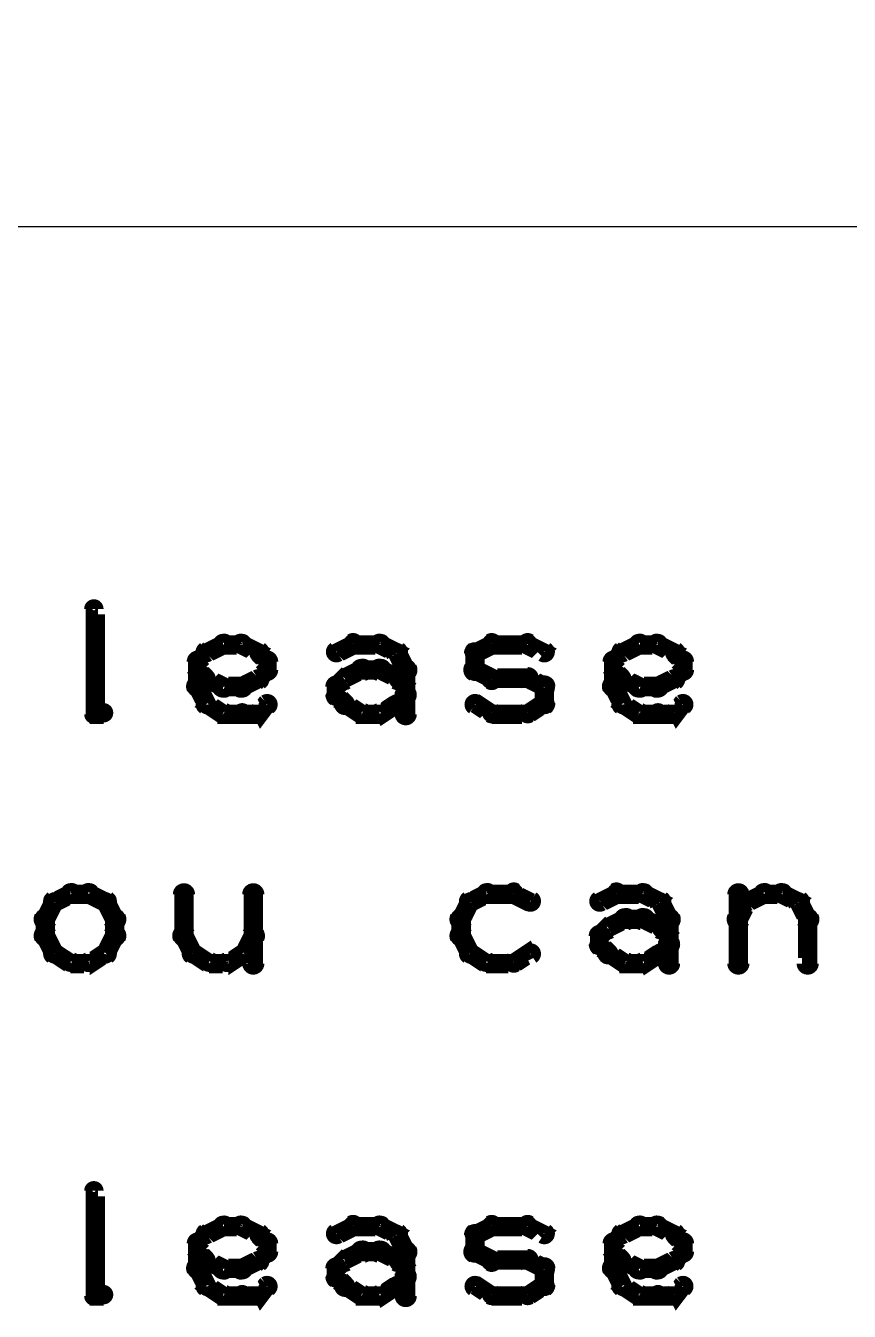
# Model space of a CAD drawing. Extents: x 7835 to 14160, y 8914 to 11568.
# Drawn here: x 10767.9 to 11065, y 8923.5 to 9387.5 of the extents above; entities that cross this region are included whole.
import ezdxf

# ---------------------------------------------------------------- set-up
doc = ezdxf.new("R2010")
doc.units = 0
doc.layers.add('_BOARD', color=254, linetype='CONTINUOUS')
doc.layers.add('DOCUMENTATION1', color=3, linetype='CONTINUOUS')

msp = doc.modelspace()

# ---------------------------------------------------------------- linework, layer by layer
at = {"layer": '_BOARD', "color": 3}
msp.add_lwpolyline([(7835, 9315), (11640, 9315), (11640, 9315), (11640, 11565), (11640, 11565), (7835, 11565), (7835, 11565), (7835, 9315), (7835, 9315)], close=True, dxfattribs=at)
at = {"layer": 'DOCUMENTATION1', "color": 94}
for points in [[(10791, 9139, 4, 4, 1), (10794, 9139, 0, 0, 0), (10793, 9139, 0, 0, 0), (10793, 9139, 7, 7, 0), (10793, 9177, 7, 7, 0), (10793, 9177, 0, 0, 0), (10793, 9177, 4, 4, 0), (10794, 9177, 4, 4, 1), (10791, 9177, 0, 0, 0)], [(10832, 9163, 4, 4, 1), (10834, 9160, 0, 0, 0), (10833, 9161, 0, 0, 0), (10833, 9161, 7, 7, 0), (10839, 9164, 7, 7, 0), (10839, 9164, 0, 0, 0), (10839, 9164, 4, 4, 0), (10840, 9163, 4, 4, 1), (10839, 9166, 0, 0, 0)], [(10839, 9166, 4, 4, 1), (10839, 9163, 0, 0, 0), (10839, 9164, 0, 0, 0), (10839, 9164, 7, 7, 0), (10846, 9164, 7, 7, 0), (10846, 9164, 0, 0, 0), (10846, 9164, 4, 4, 0), (10846, 9163, 4, 4, 1), (10846, 9166, 0, 0, 0)], [(10846, 9166, 4, 4, 1), (10845, 9163, 0, 0, 0), (10846, 9164, 0, 0, 0), (10846, 9164, 7, 7, 0), (10852, 9161, 7, 7, 0), (10852, 9161, 0, 0, 0), (10852, 9161, 4, 4, 0), (10851, 9160, 4, 4, 1), (10853, 9163, 0, 0, 0)], [(10879, 9163, 4, 4, 1), (10881, 9160, 0, 0, 0), (10880, 9161, 0, 0, 0), (10880, 9161, 7, 7, 0), (10886, 9164, 7, 7, 0), (10886, 9164, 0, 0, 0), (10886, 9164, 4, 4, 0), (10887, 9163, 4, 4, 1), (10885, 9166, 0, 0, 0)], [(10886, 9166, 4, 4, 1), (10886, 9163, 0, 0, 0), (10886, 9164, 0, 0, 0), (10886, 9164, 7, 7, 0), (10896, 9164, 7, 7, 0), (10896, 9164, 0, 0, 0), (10896, 9164, 4, 4, 0), (10896, 9163, 4, 4, 1), (10896, 9166, 0, 0, 0)], [(10896, 9166, 4, 4, 1), (10895, 9163, 0, 0, 0), (10896, 9164, 0, 0, 0), (10896, 9164, 7, 7, 0), (10902, 9161, 7, 7, 0), (10902, 9161, 0, 0, 0), (10902, 9161, 4, 4, 0), (10901, 9160, 4, 4, 1), (10903, 9163, 0, 0, 0)], [(10929, 9163, 4, 4, 1), (10931, 9160, 0, 0, 0), (10930, 9161, 0, 0, 0), (10930, 9161, 7, 7, 0), (10936, 9164, 7, 7, 0), (10936, 9164, 0, 0, 0), (10936, 9164, 4, 4, 0), (10937, 9163, 4, 4, 1), (10935, 9166, 0, 0, 0)], [(10936, 9166, 4, 4, 1), (10936, 9163, 0, 0, 0), (10936, 9164, 0, 0, 0), (10936, 9164, 7, 7, 0), (10949, 9164, 7, 7, 0), (10949, 9164, 0, 0, 0), (10949, 9164, 4, 4, 0), (10949, 9163, 4, 4, 1), (10949, 9166, 0, 0, 0)], [(10950, 9166, 4, 4, 1), (10948, 9163, 0, 0, 0), (10949, 9164, 0, 0, 0), (10949, 9164, 7, 7, 0), (10955, 9161, 7, 7, 0), (10955, 9161, 0, 0, 0), (10955, 9161, 4, 4, 0), (10954, 9160, 4, 4, 1), (10956, 9163, 0, 0, 0)], [(10982, 9163, 4, 4, 1), (10984, 9160, 0, 0, 0), (10983, 9161, 0, 0, 0), (10983, 9161, 7, 7, 0), (10989, 9164, 7, 7, 0), (10989, 9164, 0, 0, 0), (10989, 9164, 4, 4, 0), (10990, 9163, 4, 4, 1), (10989, 9166, 0, 0, 0)], [(10989, 9166, 4, 4, 1), (10989, 9163, 0, 0, 0), (10989, 9164, 0, 0, 0), (10989, 9164, 7, 7, 0), (10996, 9164, 7, 7, 0), (10996, 9164, 0, 0, 0), (10996, 9164, 4, 4, 0), (10996, 9163, 4, 4, 1), (10996, 9166, 0, 0, 0)], [(10996, 9166, 4, 4, 1), (10995, 9163, 0, 0, 0), (10996, 9164, 0, 0, 0), (10996, 9164, 7, 7, 0), (11002, 9161, 7, 7, 0), (11002, 9161, 0, 0, 0), (11002, 9161, 4, 4, 0), (11001, 9160, 4, 4, 1), (11003, 9163, 0, 0, 0)], [(10829, 9159, 4, 4, 1), (10831, 9157, 0, 0, 0), (10830, 9158, 0, 0, 0), (10830, 9158, 7, 7, 0), (10833, 9161, 7, 7, 0), (10833, 9161, 0, 0, 0), (10833, 9161, 4, 4, 0), (10834, 9160, 4, 4, 1), (10832, 9162, 0, 0, 0)], [(10853, 9162, 4, 4, 1), (10851, 9160, 0, 0, 0), (10852, 9161, 0, 0, 0), (10852, 9161, 7, 7, 0), (10855, 9158, 7, 7, 0), (10855, 9158, 0, 0, 0), (10855, 9158, 4, 4, 0), (10854, 9157, 4, 4, 1), (10856, 9159, 0, 0, 0)], [(10903, 9162, 4, 4, 1), (10900, 9160, 0, 0, 0), (10902, 9161, 0, 0, 0), (10902, 9161, 7, 7, 0), (10905, 9155, 7, 7, 0), (10905, 9155, 0, 0, 0), (10905, 9155, 4, 4, 0), (10903, 9154, 4, 4, 1), (10907, 9156, 0, 0, 0)], [(10928, 9155, 4, 4, 1), (10932, 9155, 0, 0, 0), (10930, 9155, 0, 0, 0), (10930, 9155, 7, 7, 0), (10930, 9161, 7, 7, 0), (10930, 9161, 0, 0, 0), (10930, 9161, 4, 4, 0), (10932, 9161, 4, 4, 1), (10928, 9161, 0, 0, 0)], [(10979, 9159, 4, 4, 1), (10981, 9157, 0, 0, 0), (10980, 9158, 0, 0, 0), (10980, 9158, 7, 7, 0), (10983, 9161, 7, 7, 0), (10983, 9161, 0, 0, 0), (10983, 9161, 4, 4, 0), (10984, 9160, 4, 4, 1), (10982, 9162, 0, 0, 0)], [(11003, 9162, 4, 4, 1), (11001, 9160, 0, 0, 0), (11002, 9161, 0, 0, 0), (11002, 9161, 7, 7, 0), (11005, 9158, 7, 7, 0), (11005, 9158, 0, 0, 0), (11005, 9158, 4, 4, 0), (11004, 9157, 4, 4, 1), (11006, 9159, 0, 0, 0)], [(10828, 9149, 4, 4, 1), (10832, 9149, 0, 0, 0), (10830, 9149, 0, 0, 0), (10830, 9149, 7, 7, 0), (10830, 9158, 7, 7, 0), (10830, 9158, 0, 0, 0), (10830, 9158, 4, 4, 0), (10832, 9158, 4, 4, 1), (10828, 9158, 0, 0, 0)], [(10832, 9151, 4, 4, 1), (10834, 9153, 0, 0, 0), (10833, 9152, 0, 0, 0), (10833, 9152, 7, 7, 0), (10830, 9155, 7, 7, 0), (10830, 9155, 0, 0, 0), (10830, 9155, 4, 4, 0), (10831, 9156, 4, 4, 1), (10829, 9154, 0, 0, 0)], [(10856, 9154, 4, 4, 1), (10854, 9156, 0, 0, 0), (10855, 9155, 0, 0, 0), (10855, 9155, 7, 7, 0), (10852, 9152, 7, 7, 0), (10852, 9152, 0, 0, 0), (10852, 9152, 4, 4, 0), (10851, 9153, 4, 4, 1), (10853, 9151, 0, 0, 0)], [(10857, 9158, 4, 4, 1), (10853, 9158, 0, 0, 0), (10855, 9158, 0, 0, 0), (10855, 9158, 7, 7, 0), (10855, 9155, 7, 7, 0), (10855, 9155, 0, 0, 0), (10855, 9155, 4, 4, 0), (10853, 9155, 4, 4, 1), (10857, 9155, 0, 0, 0)], [(10882, 9153, 4, 4, 1), (10884, 9150, 0, 0, 0), (10883, 9152, 0, 0, 0), (10883, 9152, 7, 7, 0), (10889, 9155, 7, 7, 0), (10889, 9155, 0, 0, 0), (10889, 9155, 4, 4, 0), (10890, 9153, 4, 4, 1), (10889, 9157, 0, 0, 0)], [(10889, 9157, 4, 4, 1), (10889, 9153, 0, 0, 0), (10889, 9155, 0, 0, 0), (10889, 9155, 7, 7, 0), (10896, 9155, 7, 7, 0), (10896, 9155, 0, 0, 0), (10896, 9155, 4, 4, 0), (10896, 9153, 4, 4, 1), (10896, 9157, 0, 0, 0)], [(10896, 9157, 4, 4, 1), (10895, 9153, 0, 0, 0), (10896, 9155, 0, 0, 0), (10896, 9155, 7, 7, 0), (10902, 9152, 7, 7, 0), (10902, 9152, 0, 0, 0), (10902, 9152, 4, 4, 0), (10901, 9150, 4, 4, 1), (10903, 9153, 0, 0, 0)], [(10907, 9155, 4, 4, 1), (10903, 9155, 0, 0, 0), (10905, 9155, 0, 0, 0), (10905, 9155, 7, 7, 0), (10905, 9146, 7, 7, 0), (10905, 9146, 0, 0, 0), (10905, 9146, 4, 4, 0), (10903, 9146, 4, 4, 1), (10907, 9146, 0, 0, 0)], [(10935, 9150, 4, 4, 1), (10937, 9153, 0, 0, 0), (10936, 9152, 0, 0, 0), (10936, 9152, 7, 7, 0), (10930, 9155, 7, 7, 0), (10930, 9155, 0, 0, 0), (10930, 9155, 4, 4, 0), (10931, 9157, 4, 4, 1), (10929, 9153, 0, 0, 0)], [(10978, 9149, 4, 4, 1), (10982, 9149, 0, 0, 0), (10980, 9149, 0, 0, 0), (10980, 9149, 7, 7, 0), (10980, 9158, 7, 7, 0), (10980, 9158, 0, 0, 0), (10980, 9158, 4, 4, 0), (10982, 9158, 4, 4, 1), (10978, 9158, 0, 0, 0)], [(10982, 9151, 4, 4, 1), (10984, 9153, 0, 0, 0), (10983, 9152, 0, 0, 0), (10983, 9152, 7, 7, 0), (10980, 9155, 7, 7, 0), (10980, 9155, 0, 0, 0), (10980, 9155, 4, 4, 0), (10981, 9156, 4, 4, 1), (10979, 9154, 0, 0, 0)], [(11006, 9154, 4, 4, 1), (11004, 9156, 0, 0, 0), (11005, 9155, 0, 0, 0), (11005, 9155, 7, 7, 0), (11002, 9152, 7, 7, 0), (11002, 9152, 0, 0, 0), (11002, 9152, 4, 4, 0), (11001, 9153, 4, 4, 1), (11003, 9151, 0, 0, 0)], [(11007, 9158, 4, 4, 1), (11003, 9158, 0, 0, 0), (11005, 9158, 0, 0, 0), (11005, 9158, 7, 7, 0), (11005, 9155, 7, 7, 0), (11005, 9155, 0, 0, 0), (11005, 9155, 4, 4, 0), (11003, 9155, 4, 4, 1), (11007, 9155, 0, 0, 0)], [(10832, 9142, 4, 4, 1), (10835, 9143, 0, 0, 0), (10833, 9143, 0, 0, 0), (10833, 9143, 7, 7, 0), (10830, 9149, 7, 7, 0), (10830, 9149, 0, 0, 0), (10830, 9149, 4, 4, 0), (10832, 9150, 4, 4, 1), (10828, 9148, 0, 0, 0)], [(10839, 9147, 4, 4, 1), (10840, 9150, 0, 0, 0), (10839, 9149, 0, 0, 0), (10839, 9149, 7, 7, 0), (10833, 9152, 7, 7, 0), (10833, 9152, 0, 0, 0), (10833, 9152, 4, 4, 0), (10834, 9153, 4, 4, 1), (10832, 9150, 0, 0, 0)], [(10853, 9150, 4, 4, 1), (10851, 9153, 0, 0, 0), (10852, 9152, 0, 0, 0), (10852, 9152, 7, 7, 0), (10846, 9149, 7, 7, 0), (10846, 9149, 0, 0, 0), (10846, 9149, 4, 4, 0), (10845, 9150, 4, 4, 1), (10846, 9147, 0, 0, 0)], [(10879, 9150, 4, 4, 1), (10881, 9148, 0, 0, 0), (10880, 9149, 0, 0, 0), (10880, 9149, 7, 7, 0), (10883, 9152, 7, 7, 0), (10883, 9152, 0, 0, 0), (10883, 9152, 4, 4, 0), (10884, 9151, 4, 4, 1), (10882, 9153, 0, 0, 0)], [(10903, 9153, 4, 4, 1), (10901, 9151, 0, 0, 0), (10902, 9152, 0, 0, 0), (10902, 9152, 7, 7, 0), (10905, 9149, 7, 7, 0), (10905, 9149, 0, 0, 0), (10905, 9149, 4, 4, 0), (10904, 9148, 4, 4, 1), (10906, 9150, 0, 0, 0)], [(10949, 9150, 4, 4, 1), (10949, 9154, 0, 0, 0), (10949, 9152, 0, 0, 0), (10949, 9152, 7, 7, 0), (10936, 9152, 7, 7, 0), (10936, 9152, 0, 0, 0), (10936, 9152, 4, 4, 0), (10936, 9154, 4, 4, 1), (10936, 9150, 0, 0, 0)], [(10954, 9147, 4, 4, 1), (10956, 9150, 0, 0, 0), (10955, 9149, 0, 0, 0), (10955, 9149, 7, 7, 0), (10949, 9152, 7, 7, 0), (10949, 9152, 0, 0, 0), (10949, 9152, 4, 4, 0), (10950, 9153, 4, 4, 1), (10948, 9150, 0, 0, 0)], [(10982, 9142, 4, 4, 1), (10985, 9143, 0, 0, 0), (10983, 9143, 0, 0, 0), (10983, 9143, 7, 7, 0), (10980, 9149, 7, 7, 0), (10980, 9149, 0, 0, 0), (10980, 9149, 4, 4, 0), (10982, 9150, 4, 4, 1), (10978, 9148, 0, 0, 0)], [(10989, 9147, 4, 4, 1), (10990, 9150, 0, 0, 0), (10989, 9149, 0, 0, 0), (10989, 9149, 7, 7, 0), (10983, 9152, 7, 7, 0), (10983, 9152, 0, 0, 0), (10983, 9152, 4, 4, 0), (10984, 9153, 4, 4, 1), (10982, 9150, 0, 0, 0)], [(11003, 9150, 4, 4, 1), (11001, 9153, 0, 0, 0), (11002, 9152, 0, 0, 0), (11002, 9152, 7, 7, 0), (10996, 9149, 7, 7, 0), (10996, 9149, 0, 0, 0), (10996, 9149, 4, 4, 0), (10995, 9150, 4, 4, 1), (10996, 9147, 0, 0, 0)], [(10846, 9147, 4, 4, 1), (10846, 9151, 0, 0, 0), (10846, 9149, 0, 0, 0), (10846, 9149, 7, 7, 0), (10839, 9149, 7, 7, 0), (10839, 9149, 0, 0, 0), (10839, 9149, 4, 4, 0), (10839, 9151, 4, 4, 1), (10839, 9147, 0, 0, 0)], [(10878, 9146, 4, 4, 1), (10882, 9146, 0, 0, 0), (10880, 9146, 0, 0, 0), (10880, 9146, 7, 7, 0), (10880, 9149, 7, 7, 0), (10880, 9149, 0, 0, 0), (10880, 9149, 4, 4, 0), (10882, 9149, 4, 4, 1), (10878, 9149, 0, 0, 0)], [(10882, 9141, 4, 4, 1), (10884, 9144, 0, 0, 0), (10883, 9143, 0, 0, 0), (10883, 9143, 7, 7, 0), (10880, 9146, 7, 7, 0), (10880, 9146, 0, 0, 0), (10880, 9146, 4, 4, 0), (10881, 9147, 4, 4, 1), (10879, 9144, 0, 0, 0)], [(10906, 9144, 4, 4, 1), (10904, 9147, 0, 0, 0), (10905, 9146, 0, 0, 0), (10905, 9146, 7, 7, 0), (10902, 9143, 7, 7, 0), (10902, 9143, 0, 0, 0), (10902, 9143, 4, 4, 0), (10901, 9144, 4, 4, 1), (10903, 9141, 0, 0, 0)], [(10907, 9146, 4, 4, 1), (10903, 9146, 0, 0, 0), (10905, 9146, 0, 0, 0), (10905, 9146, 7, 7, 0), (10905, 9139, 7, 7, 0), (10905, 9139, 0, 0, 0), (10905, 9139, 4, 4, 0), (10903, 9139, 4, 4, 1), (10907, 9139, 0, 0, 0)], [(10953, 9143, 4, 4, 1), (10957, 9143, 0, 0, 0), (10955, 9143, 0, 0, 0), (10955, 9143, 7, 7, 0), (10955, 9149, 7, 7, 0), (10955, 9149, 0, 0, 0), (10955, 9149, 4, 4, 0), (10957, 9149, 4, 4, 1), (10953, 9149, 0, 0, 0)], [(10996, 9147, 4, 4, 1), (10996, 9151, 0, 0, 0), (10996, 9149, 0, 0, 0), (10996, 9149, 7, 7, 0), (10989, 9149, 7, 7, 0), (10989, 9149, 0, 0, 0), (10989, 9149, 4, 4, 0), (10989, 9151, 4, 4, 1), (10989, 9147, 0, 0, 0)], [(10839, 9138, 4, 4, 1), (10840, 9141, 0, 0, 0), (10839, 9139, 0, 0, 0), (10839, 9139, 7, 7, 0), (10833, 9143, 7, 7, 0), (10833, 9143, 0, 0, 0), (10833, 9143, 4, 4, 0), (10834, 9144, 4, 4, 1), (10832, 9141, 0, 0, 0)], [(10856, 9141, 4, 4, 1), (10854, 9144, 0, 0, 0), (10855, 9143, 0, 0, 0), (10855, 9143, 7, 7, 0), (10852, 9139, 7, 7, 0), (10852, 9139, 0, 0, 0), (10852, 9139, 4, 4, 0), (10851, 9141, 4, 4, 1), (10853, 9138, 0, 0, 0)], [(10889, 9138, 4, 4, 1), (10890, 9141, 0, 0, 0), (10889, 9139, 0, 0, 0), (10889, 9139, 7, 7, 0), (10883, 9143, 7, 7, 0), (10883, 9143, 0, 0, 0), (10883, 9143, 4, 4, 0), (10884, 9144, 4, 4, 1), (10882, 9141, 0, 0, 0)], [(10903, 9141, 4, 4, 1), (10901, 9144, 0, 0, 0), (10902, 9143, 0, 0, 0), (10902, 9143, 7, 7, 0), (10896, 9139, 7, 7, 0), (10896, 9139, 0, 0, 0), (10896, 9139, 4, 4, 0), (10895, 9141, 4, 4, 1), (10896, 9138, 0, 0, 0)], [(10931, 9144, 4, 4, 1), (10929, 9141, 0, 0, 0), (10930, 9143, 0, 0, 0), (10930, 9143, 7, 7, 0), (10936, 9139, 7, 7, 0), (10936, 9139, 0, 0, 0), (10936, 9139, 4, 4, 0), (10935, 9138, 4, 4, 1), (10937, 9141, 0, 0, 0)], [(10948, 9141, 4, 4, 1), (10950, 9138, 0, 0, 0), (10949, 9139, 0, 0, 0), (10949, 9139, 7, 7, 0), (10955, 9143, 7, 7, 0), (10955, 9143, 0, 0, 0), (10955, 9143, 4, 4, 0), (10956, 9141, 4, 4, 1), (10954, 9144, 0, 0, 0)], [(10989, 9138, 4, 4, 1), (10990, 9141, 0, 0, 0), (10989, 9139, 0, 0, 0), (10989, 9139, 7, 7, 0), (10983, 9143, 7, 7, 0), (10983, 9143, 0, 0, 0), (10983, 9143, 4, 4, 0), (10984, 9144, 4, 4, 1), (10982, 9141, 0, 0, 0)], [(11006, 9141, 4, 4, 1), (11004, 9144, 0, 0, 0), (11005, 9143, 0, 0, 0), (11005, 9143, 7, 7, 0), (11002, 9139, 7, 7, 0), (11002, 9139, 0, 0, 0), (11002, 9139, 4, 4, 0), (11001, 9141, 4, 4, 1), (11003, 9138, 0, 0, 0)], [(10796, 9138, 4, 4, 1), (10796, 9141, 0, 0, 0), (10796, 9139, 0, 0, 0), (10796, 9139, 7, 7, 0), (10793, 9139, 7, 7, 0), (10793, 9139, 0, 0, 0), (10793, 9139, 4, 4, 0), (10793, 9141, 4, 4, 1), (10793, 9138, 0, 0, 0)], [(10846, 9138, 4, 4, 1), (10846, 9141, 0, 0, 0), (10846, 9139, 0, 0, 0), (10846, 9139, 7, 7, 0), (10839, 9139, 7, 7, 0), (10839, 9139, 0, 0, 0), (10839, 9139, 4, 4, 0), (10839, 9141, 4, 4, 1), (10839, 9138, 0, 0, 0)], [(10852, 9138, 4, 4, 1), (10852, 9141, 0, 0, 0), (10852, 9139, 0, 0, 0), (10852, 9139, 7, 7, 0), (10846, 9139, 7, 7, 0), (10846, 9139, 0, 0, 0), (10846, 9139, 4, 4, 0), (10846, 9141, 4, 4, 1), (10846, 9138, 0, 0, 0)], [(10896, 9138, 4, 4, 1), (10896, 9141, 0, 0, 0), (10896, 9139, 0, 0, 0), (10896, 9139, 7, 7, 0), (10889, 9139, 7, 7, 0), (10889, 9139, 0, 0, 0), (10889, 9139, 4, 4, 0), (10889, 9141, 4, 4, 1), (10889, 9138, 0, 0, 0)], [(10936, 9141, 4, 4, 1), (10936, 9138, 0, 0, 0), (10936, 9139, 0, 0, 0), (10936, 9139, 7, 7, 0), (10949, 9139, 7, 7, 0), (10949, 9139, 0, 0, 0), (10949, 9139, 4, 4, 0), (10949, 9138, 4, 4, 1), (10949, 9141, 0, 0, 0)], [(10996, 9138, 4, 4, 1), (10996, 9141, 0, 0, 0), (10996, 9139, 0, 0, 0), (10996, 9139, 7, 7, 0), (10989, 9139, 7, 7, 0), (10989, 9139, 0, 0, 0), (10989, 9139, 4, 4, 0), (10989, 9141, 4, 4, 1), (10989, 9138, 0, 0, 0)], [(11002, 9138, 4, 4, 1), (11002, 9141, 0, 0, 0), (11002, 9139, 0, 0, 0), (11002, 9139, 7, 7, 0), (10996, 9139, 7, 7, 0), (10996, 9139, 0, 0, 0), (10996, 9139, 4, 4, 0), (10996, 9141, 4, 4, 1), (10996, 9138, 0, 0, 0)], [(10780, 9070, 4, 4, 1), (10777, 9072, 0, 0, 0), (10778, 9071, 0, 0, 0), (10778, 9071, 7, 7, 0), (10775, 9065, 7, 7, 0), (10775, 9065, 0, 0, 0), (10775, 9065, 4, 4, 0), (10773, 9066, 4, 4, 1), (10777, 9064, 0, 0, 0)], [(10785, 9073, 4, 4, 1), (10784, 9076, 0, 0, 0), (10784, 9074, 0, 0, 0), (10784, 9074, 7, 7, 0), (10778, 9071, 7, 7, 0), (10778, 9071, 0, 0, 0), (10778, 9071, 4, 4, 0), (10777, 9073, 4, 4, 1), (10779, 9070, 0, 0, 0)], [(10791, 9073, 4, 4, 1), (10791, 9076, 0, 0, 0), (10791, 9074, 0, 0, 0), (10791, 9074, 7, 7, 0), (10784, 9074, 7, 7, 0), (10784, 9074, 0, 0, 0), (10784, 9074, 4, 4, 0), (10784, 9076, 4, 4, 1), (10784, 9073, 0, 0, 0)], [(10796, 9070, 4, 4, 1), (10798, 9073, 0, 0, 0), (10797, 9071, 0, 0, 0), (10797, 9071, 7, 7, 0), (10791, 9074, 7, 7, 0), (10791, 9074, 0, 0, 0), (10791, 9074, 4, 4, 0), (10791, 9076, 4, 4, 1), (10790, 9073, 0, 0, 0)], [(10798, 9064, 4, 4, 1), (10802, 9066, 0, 0, 0), (10800, 9065, 0, 0, 0), (10800, 9065, 7, 7, 0), (10797, 9071, 7, 7, 0), (10797, 9071, 0, 0, 0), (10797, 9071, 4, 4, 0), (10798, 9072, 4, 4, 1), (10795, 9070, 0, 0, 0)], [(10827, 9074, 4, 4, 1), (10823, 9074, 0, 0, 0), (10825, 9074, 0, 0, 0), (10825, 9074, 7, 7, 0), (10825, 9059, 7, 7, 0), (10825, 9059, 0, 0, 0), (10825, 9059, 4, 4, 0), (10823, 9059, 4, 4, 1), (10827, 9059, 0, 0, 0)], [(10852, 9074, 4, 4, 1), (10848, 9074, 0, 0, 0), (10850, 9074, 0, 0, 0), (10850, 9074, 7, 7, 0), (10850, 9049, 7, 7, 0), (10850, 9049, 0, 0, 0), (10850, 9049, 4, 4, 0), (10848, 9049, 4, 4, 1), (10852, 9049, 0, 0, 0)], [(10930, 9070, 4, 4, 1), (10927, 9072, 0, 0, 0), (10928, 9071, 0, 0, 0), (10928, 9071, 7, 7, 0), (10925, 9065, 7, 7, 0), (10925, 9065, 0, 0, 0), (10925, 9065, 4, 4, 0), (10923, 9066, 4, 4, 1), (10927, 9064, 0, 0, 0)], [(10935, 9073, 4, 4, 1), (10934, 9076, 0, 0, 0), (10934, 9074, 0, 0, 0), (10934, 9074, 7, 7, 0), (10928, 9071, 7, 7, 0), (10928, 9071, 0, 0, 0), (10928, 9071, 4, 4, 0), (10927, 9073, 4, 4, 1), (10929, 9070, 0, 0, 0)], [(10944, 9073, 4, 4, 1), (10944, 9076, 0, 0, 0), (10944, 9074, 0, 0, 0), (10944, 9074, 7, 7, 0), (10934, 9074, 7, 7, 0), (10934, 9074, 0, 0, 0), (10934, 9074, 4, 4, 0), (10934, 9076, 4, 4, 1), (10934, 9073, 0, 0, 0)], [(10949, 9070, 4, 4, 1), (10951, 9073, 0, 0, 0), (10950, 9071, 0, 0, 0), (10950, 9071, 7, 7, 0), (10944, 9074, 7, 7, 0), (10944, 9074, 0, 0, 0), (10944, 9074, 4, 4, 0), (10945, 9076, 4, 4, 1), (10943, 9073, 0, 0, 0)], [(10974, 9073, 4, 4, 1), (10976, 9070, 0, 0, 0), (10975, 9071, 0, 0, 0), (10975, 9071, 7, 7, 0), (10981, 9074, 7, 7, 0), (10981, 9074, 0, 0, 0), (10981, 9074, 4, 4, 0), (10982, 9073, 4, 4, 1), (10980, 9076, 0, 0, 0)], [(10981, 9076, 4, 4, 1), (10981, 9073, 0, 0, 0), (10981, 9074, 0, 0, 0), (10981, 9074, 7, 7, 0), (10991, 9074, 7, 7, 0), (10991, 9074, 0, 0, 0), (10991, 9074, 4, 4, 0), (10991, 9073, 4, 4, 1), (10991, 9076, 0, 0, 0)], [(10991, 9076, 4, 4, 1), (10990, 9073, 0, 0, 0), (10991, 9074, 0, 0, 0), (10991, 9074, 7, 7, 0), (10997, 9071, 7, 7, 0), (10997, 9071, 0, 0, 0), (10997, 9071, 4, 4, 0), (10996, 9070, 4, 4, 1), (10998, 9073, 0, 0, 0)], [(10998, 9072, 4, 4, 1), (10995, 9070, 0, 0, 0), (10997, 9071, 0, 0, 0), (10997, 9071, 7, 7, 0), (11000, 9065, 7, 7, 0), (11000, 9065, 0, 0, 0), (11000, 9065, 4, 4, 0), (10998, 9064, 4, 4, 1), (11002, 9066, 0, 0, 0)], [(11023, 9066, 4, 4, 1), (11027, 9064, 0, 0, 0), (11025, 9065, 0, 0, 0), (11025, 9065, 7, 7, 0), (11028, 9071, 7, 7, 0), (11028, 9071, 0, 0, 0), (11028, 9071, 4, 4, 0), (11030, 9070, 4, 4, 1), (11027, 9072, 0, 0, 0)], [(11023, 9049, 4, 4, 1), (11027, 9049, 0, 0, 0), (11025, 9049, 0, 0, 0), (11025, 9049, 7, 7, 0), (11025, 9074, 7, 7, 0), (11025, 9074, 0, 0, 0), (11025, 9074, 4, 4, 0), (11027, 9074, 4, 4, 1), (11023, 9074, 0, 0, 0)], [(11027, 9073, 4, 4, 1), (11029, 9070, 0, 0, 0), (11028, 9071, 0, 0, 0), (11028, 9071, 7, 7, 0), (11034, 9074, 7, 7, 0), (11034, 9074, 0, 0, 0), (11034, 9074, 4, 4, 0), (11035, 9073, 4, 4, 1), (11034, 9076, 0, 0, 0)], [(11034, 9076, 4, 4, 1), (11034, 9073, 0, 0, 0), (11034, 9074, 0, 0, 0), (11034, 9074, 7, 7, 0), (11041, 9074, 7, 7, 0), (11041, 9074, 0, 0, 0), (11041, 9074, 4, 4, 0), (11041, 9073, 4, 4, 1), (11041, 9076, 0, 0, 0)], [(11041, 9076, 4, 4, 1), (11040, 9073, 0, 0, 0), (11041, 9074, 0, 0, 0), (11041, 9074, 7, 7, 0), (11047, 9071, 7, 7, 0), (11047, 9071, 0, 0, 0), (11047, 9071, 4, 4, 0), (11046, 9070, 4, 4, 1), (11048, 9073, 0, 0, 0)], [(11048, 9072, 4, 4, 1), (11045, 9070, 0, 0, 0), (11047, 9071, 0, 0, 0), (11047, 9071, 7, 7, 0), (11050, 9065, 7, 7, 0), (11050, 9065, 0, 0, 0), (11050, 9065, 4, 4, 0), (11048, 9064, 4, 4, 1), (11052, 9066, 0, 0, 0)], [(10777, 9065, 4, 4, 1), (10773, 9065, 0, 0, 0), (10775, 9065, 0, 0, 0), (10775, 9065, 7, 7, 0), (10775, 9059, 7, 7, 0), (10775, 9059, 0, 0, 0), (10775, 9059, 4, 4, 0), (10773, 9059, 4, 4, 1), (10777, 9059, 0, 0, 0)], [(10798, 9059, 4, 4, 1), (10802, 9059, 0, 0, 0), (10800, 9059, 0, 0, 0), (10800, 9059, 7, 7, 0), (10800, 9065, 7, 7, 0), (10800, 9065, 0, 0, 0), (10800, 9065, 4, 4, 0), (10802, 9065, 4, 4, 1), (10798, 9065, 0, 0, 0)], [(10927, 9065, 4, 4, 1), (10923, 9065, 0, 0, 0), (10925, 9065, 0, 0, 0), (10925, 9065, 7, 7, 0), (10925, 9059, 7, 7, 0), (10925, 9059, 0, 0, 0), (10925, 9059, 4, 4, 0), (10923, 9059, 4, 4, 1), (10927, 9059, 0, 0, 0)], [(10974, 9060, 4, 4, 1), (10976, 9058, 0, 0, 0), (10975, 9059, 0, 0, 0), (10975, 9059, 7, 7, 0), (10978, 9062, 7, 7, 0), (10978, 9062, 0, 0, 0), (10978, 9062, 4, 4, 0), (10979, 9061, 4, 4, 1), (10977, 9063, 0, 0, 0)], [(10977, 9063, 4, 4, 1), (10979, 9060, 0, 0, 0), (10978, 9062, 0, 0, 0), (10978, 9062, 7, 7, 0), (10984, 9065, 7, 7, 0), (10984, 9065, 0, 0, 0), (10984, 9065, 4, 4, 0), (10985, 9063, 4, 4, 1), (10984, 9067, 0, 0, 0)], [(10984, 9067, 4, 4, 1), (10984, 9063, 0, 0, 0), (10984, 9065, 0, 0, 0), (10984, 9065, 7, 7, 0), (10991, 9065, 7, 7, 0), (10991, 9065, 0, 0, 0), (10991, 9065, 4, 4, 0), (10991, 9063, 4, 4, 1), (10991, 9067, 0, 0, 0)], [(10991, 9067, 4, 4, 1), (10990, 9063, 0, 0, 0), (10991, 9065, 0, 0, 0), (10991, 9065, 7, 7, 0), (10997, 9062, 7, 7, 0), (10997, 9062, 0, 0, 0), (10997, 9062, 4, 4, 0), (10996, 9060, 4, 4, 1), (10998, 9063, 0, 0, 0)], [(10998, 9063, 4, 4, 1), (10996, 9061, 0, 0, 0), (10997, 9062, 0, 0, 0), (10997, 9062, 7, 7, 0), (11000, 9059, 7, 7, 0), (11000, 9059, 0, 0, 0), (11000, 9059, 4, 4, 0), (10999, 9058, 4, 4, 1), (11001, 9060, 0, 0, 0)], [(11002, 9065, 4, 4, 1), (10998, 9065, 0, 0, 0), (11000, 9065, 0, 0, 0), (11000, 9065, 7, 7, 0), (11000, 9056, 7, 7, 0), (11000, 9056, 0, 0, 0), (11000, 9056, 4, 4, 0), (10998, 9056, 4, 4, 1), (11002, 9056, 0, 0, 0)], [(11052, 9065, 4, 4, 1), (11048, 9065, 0, 0, 0), (11050, 9065, 0, 0, 0), (11050, 9065, 7, 7, 0), (11050, 9049, 7, 7, 0), (11050, 9049, 0, 0, 0), (11050, 9049, 4, 4, 0), (11048, 9049, 4, 4, 1), (11052, 9049, 0, 0, 0)], [(10777, 9060, 4, 4, 1), (10773, 9058, 0, 0, 0), (10775, 9059, 0, 0, 0), (10775, 9059, 7, 7, 0), (10778, 9053, 7, 7, 0), (10778, 9053, 0, 0, 0), (10778, 9053, 4, 4, 0), (10777, 9052, 4, 4, 1), (10780, 9053, 0, 0, 0)], [(10795, 9053, 4, 4, 1), (10798, 9052, 0, 0, 0), (10797, 9053, 0, 0, 0), (10797, 9053, 7, 7, 0), (10800, 9059, 7, 7, 0), (10800, 9059, 0, 0, 0), (10800, 9059, 4, 4, 0), (10802, 9058, 4, 4, 1), (10798, 9060, 0, 0, 0)], [(10827, 9060, 4, 4, 1), (10823, 9058, 0, 0, 0), (10825, 9059, 0, 0, 0), (10825, 9059, 7, 7, 0), (10828, 9053, 7, 7, 0), (10828, 9053, 0, 0, 0), (10828, 9053, 4, 4, 0), (10827, 9052, 4, 4, 1), (10830, 9053, 0, 0, 0)], [(10845, 9053, 4, 4, 1), (10848, 9052, 0, 0, 0), (10847, 9053, 0, 0, 0), (10847, 9053, 7, 7, 0), (10850, 9059, 7, 7, 0), (10850, 9059, 0, 0, 0), (10850, 9059, 4, 4, 0), (10852, 9058, 4, 4, 1), (10848, 9060, 0, 0, 0)], [(10927, 9060, 4, 4, 1), (10923, 9058, 0, 0, 0), (10925, 9059, 0, 0, 0), (10925, 9059, 7, 7, 0), (10928, 9053, 7, 7, 0), (10928, 9053, 0, 0, 0), (10928, 9053, 4, 4, 0), (10927, 9052, 4, 4, 1), (10930, 9053, 0, 0, 0)], [(10973, 9056, 4, 4, 1), (10977, 9056, 0, 0, 0), (10975, 9056, 0, 0, 0), (10975, 9056, 7, 7, 0), (10975, 9059, 7, 7, 0), (10975, 9059, 0, 0, 0), (10975, 9059, 4, 4, 0), (10977, 9059, 4, 4, 1), (10973, 9059, 0, 0, 0)], [(10779, 9054, 4, 4, 1), (10777, 9051, 0, 0, 0), (10778, 9053, 0, 0, 0), (10778, 9053, 7, 7, 0), (10784, 9049, 7, 7, 0), (10784, 9049, 0, 0, 0), (10784, 9049, 4, 4, 0), (10784, 9048, 4, 4, 1), (10785, 9051, 0, 0, 0)], [(10790, 9051, 4, 4, 1), (10791, 9048, 0, 0, 0), (10791, 9049, 0, 0, 0), (10791, 9049, 7, 7, 0), (10797, 9053, 7, 7, 0), (10797, 9053, 0, 0, 0), (10797, 9053, 4, 4, 0), (10798, 9051, 4, 4, 1), (10796, 9054, 0, 0, 0)], [(10829, 9054, 4, 4, 1), (10827, 9051, 0, 0, 0), (10828, 9053, 0, 0, 0), (10828, 9053, 7, 7, 0), (10834, 9049, 7, 7, 0), (10834, 9049, 0, 0, 0), (10834, 9049, 4, 4, 0), (10834, 9048, 4, 4, 1), (10835, 9051, 0, 0, 0)], [(10840, 9051, 4, 4, 1), (10841, 9048, 0, 0, 0), (10841, 9049, 0, 0, 0), (10841, 9049, 7, 7, 0), (10847, 9053, 7, 7, 0), (10847, 9053, 0, 0, 0), (10847, 9053, 4, 4, 0), (10848, 9051, 4, 4, 1), (10846, 9054, 0, 0, 0)], [(10929, 9054, 4, 4, 1), (10927, 9051, 0, 0, 0), (10928, 9053, 0, 0, 0), (10928, 9053, 7, 7, 0), (10934, 9049, 7, 7, 0), (10934, 9049, 0, 0, 0), (10934, 9049, 4, 4, 0), (10934, 9048, 4, 4, 1), (10935, 9051, 0, 0, 0)], [(10943, 9051, 4, 4, 1), (10945, 9048, 0, 0, 0), (10944, 9049, 0, 0, 0), (10944, 9049, 7, 7, 0), (10950, 9053, 7, 7, 0), (10950, 9053, 0, 0, 0), (10950, 9053, 4, 4, 0), (10951, 9051, 4, 4, 1), (10949, 9054, 0, 0, 0)], [(10977, 9051, 4, 4, 1), (10979, 9054, 0, 0, 0), (10978, 9053, 0, 0, 0), (10978, 9053, 7, 7, 0), (10975, 9056, 7, 7, 0), (10975, 9056, 0, 0, 0), (10975, 9056, 4, 4, 0), (10976, 9057, 4, 4, 1), (10974, 9054, 0, 0, 0)], [(10984, 9048, 4, 4, 1), (10985, 9051, 0, 0, 0), (10984, 9049, 0, 0, 0), (10984, 9049, 7, 7, 0), (10978, 9053, 7, 7, 0), (10978, 9053, 0, 0, 0), (10978, 9053, 4, 4, 0), (10979, 9054, 4, 4, 1), (10977, 9051, 0, 0, 0)], [(10998, 9051, 4, 4, 1), (10996, 9054, 0, 0, 0), (10997, 9053, 0, 0, 0), (10997, 9053, 7, 7, 0), (10991, 9049, 7, 7, 0), (10991, 9049, 0, 0, 0), (10991, 9049, 4, 4, 0), (10990, 9051, 4, 4, 1), (10991, 9048, 0, 0, 0)], [(11001, 9054, 4, 4, 1), (10999, 9057, 0, 0, 0), (11000, 9056, 0, 0, 0), (11000, 9056, 7, 7, 0), (10997, 9053, 7, 7, 0), (10997, 9053, 0, 0, 0), (10997, 9053, 4, 4, 0), (10996, 9054, 4, 4, 1), (10998, 9051, 0, 0, 0)], [(11002, 9056, 4, 4, 1), (10998, 9056, 0, 0, 0), (11000, 9056, 0, 0, 0), (11000, 9056, 7, 7, 0), (11000, 9049, 7, 7, 0), (11000, 9049, 0, 0, 0), (11000, 9049, 4, 4, 0), (10998, 9049, 4, 4, 1), (11002, 9049, 0, 0, 0)], [(10784, 9051, 4, 4, 1), (10784, 9048, 0, 0, 0), (10784, 9049, 0, 0, 0), (10784, 9049, 7, 7, 0), (10791, 9049, 7, 7, 0), (10791, 9049, 0, 0, 0), (10791, 9049, 4, 4, 0), (10791, 9048, 4, 4, 1), (10791, 9051, 0, 0, 0)], [(10834, 9051, 4, 4, 1), (10834, 9048, 0, 0, 0), (10834, 9049, 0, 0, 0), (10834, 9049, 7, 7, 0), (10841, 9049, 7, 7, 0), (10841, 9049, 0, 0, 0), (10841, 9049, 4, 4, 0), (10841, 9048, 4, 4, 1), (10841, 9051, 0, 0, 0)], [(10934, 9051, 4, 4, 1), (10934, 9048, 0, 0, 0), (10934, 9049, 0, 0, 0), (10934, 9049, 7, 7, 0), (10944, 9049, 7, 7, 0), (10944, 9049, 0, 0, 0), (10944, 9049, 4, 4, 0), (10944, 9048, 4, 4, 1), (10944, 9051, 0, 0, 0)], [(10991, 9048, 4, 4, 1), (10991, 9051, 0, 0, 0), (10991, 9049, 0, 0, 0), (10991, 9049, 7, 7, 0), (10984, 9049, 7, 7, 0), (10984, 9049, 0, 0, 0), (10984, 9049, 4, 4, 0), (10984, 9051, 4, 4, 1), (10984, 9048, 0, 0, 0)], [(10791, 8929, 4, 4, 1), (10794, 8929, 0, 0, 0), (10793, 8929, 0, 0, 0), (10793, 8929, 7, 7, 0), (10793, 8967, 7, 7, 0), (10793, 8967, 0, 0, 0), (10793, 8967, 4, 4, 0), (10794, 8967, 4, 4, 1), (10791, 8967, 0, 0, 0)], [(10829, 8949, 4, 4, 1), (10831, 8947, 0, 0, 0), (10830, 8948, 0, 0, 0), (10830, 8948, 7, 7, 0), (10833, 8951, 7, 7, 0), (10833, 8951, 0, 0, 0), (10833, 8951, 4, 4, 0), (10834, 8950, 4, 4, 1), (10832, 8952, 0, 0, 0)], [(10832, 8953, 4, 4, 1), (10834, 8950, 0, 0, 0), (10833, 8951, 0, 0, 0), (10833, 8951, 7, 7, 0), (10839, 8954, 7, 7, 0), (10839, 8954, 0, 0, 0), (10839, 8954, 4, 4, 0), (10840, 8953, 4, 4, 1), (10839, 8956, 0, 0, 0)], [(10839, 8956, 4, 4, 1), (10839, 8953, 0, 0, 0), (10839, 8954, 0, 0, 0), (10839, 8954, 7, 7, 0), (10846, 8954, 7, 7, 0), (10846, 8954, 0, 0, 0), (10846, 8954, 4, 4, 0), (10846, 8953, 4, 4, 1), (10846, 8956, 0, 0, 0)], [(10846, 8956, 4, 4, 1), (10845, 8953, 0, 0, 0), (10846, 8954, 0, 0, 0), (10846, 8954, 7, 7, 0), (10852, 8951, 7, 7, 0), (10852, 8951, 0, 0, 0), (10852, 8951, 4, 4, 0), (10851, 8950, 4, 4, 1), (10853, 8953, 0, 0, 0)], [(10853, 8952, 4, 4, 1), (10851, 8950, 0, 0, 0), (10852, 8951, 0, 0, 0), (10852, 8951, 7, 7, 0), (10855, 8948, 7, 7, 0), (10855, 8948, 0, 0, 0), (10855, 8948, 4, 4, 0), (10854, 8947, 4, 4, 1), (10856, 8949, 0, 0, 0)], [(10879, 8953, 4, 4, 1), (10881, 8950, 0, 0, 0), (10880, 8951, 0, 0, 0), (10880, 8951, 7, 7, 0), (10886, 8954, 7, 7, 0), (10886, 8954, 0, 0, 0), (10886, 8954, 4, 4, 0), (10887, 8953, 4, 4, 1), (10885, 8956, 0, 0, 0)], [(10886, 8956, 4, 4, 1), (10886, 8953, 0, 0, 0), (10886, 8954, 0, 0, 0), (10886, 8954, 7, 7, 0), (10896, 8954, 7, 7, 0), (10896, 8954, 0, 0, 0), (10896, 8954, 4, 4, 0), (10896, 8953, 4, 4, 1), (10896, 8956, 0, 0, 0)], [(10896, 8956, 4, 4, 1), (10895, 8953, 0, 0, 0), (10896, 8954, 0, 0, 0), (10896, 8954, 7, 7, 0), (10902, 8951, 7, 7, 0), (10902, 8951, 0, 0, 0), (10902, 8951, 4, 4, 0), (10901, 8950, 4, 4, 1), (10903, 8953, 0, 0, 0)], [(10903, 8952, 4, 4, 1), (10900, 8950, 0, 0, 0), (10902, 8951, 0, 0, 0), (10902, 8951, 7, 7, 0), (10905, 8945, 7, 7, 0), (10905, 8945, 0, 0, 0), (10905, 8945, 4, 4, 0), (10903, 8944, 4, 4, 1), (10907, 8946, 0, 0, 0)], [(10928, 8945, 4, 4, 1), (10932, 8945, 0, 0, 0), (10930, 8945, 0, 0, 0), (10930, 8945, 7, 7, 0), (10930, 8951, 7, 7, 0), (10930, 8951, 0, 0, 0), (10930, 8951, 4, 4, 0), (10932, 8951, 4, 4, 1), (10928, 8951, 0, 0, 0)], [(10929, 8953, 4, 4, 1), (10931, 8950, 0, 0, 0), (10930, 8951, 0, 0, 0), (10930, 8951, 7, 7, 0), (10936, 8954, 7, 7, 0), (10936, 8954, 0, 0, 0), (10936, 8954, 4, 4, 0), (10937, 8953, 4, 4, 1), (10935, 8956, 0, 0, 0)], [(10936, 8956, 4, 4, 1), (10936, 8953, 0, 0, 0), (10936, 8954, 0, 0, 0), (10936, 8954, 7, 7, 0), (10949, 8954, 7, 7, 0), (10949, 8954, 0, 0, 0), (10949, 8954, 4, 4, 0), (10949, 8953, 4, 4, 1), (10949, 8956, 0, 0, 0)], [(10950, 8956, 4, 4, 1), (10948, 8953, 0, 0, 0), (10949, 8954, 0, 0, 0), (10949, 8954, 7, 7, 0), (10955, 8951, 7, 7, 0), (10955, 8951, 0, 0, 0), (10955, 8951, 4, 4, 0), (10954, 8950, 4, 4, 1), (10956, 8953, 0, 0, 0)], [(10979, 8949, 4, 4, 1), (10981, 8947, 0, 0, 0), (10980, 8948, 0, 0, 0), (10980, 8948, 7, 7, 0), (10983, 8951, 7, 7, 0), (10983, 8951, 0, 0, 0), (10983, 8951, 4, 4, 0), (10984, 8950, 4, 4, 1), (10982, 8952, 0, 0, 0)], [(10982, 8953, 4, 4, 1), (10984, 8950, 0, 0, 0), (10983, 8951, 0, 0, 0), (10983, 8951, 7, 7, 0), (10989, 8954, 7, 7, 0), (10989, 8954, 0, 0, 0), (10989, 8954, 4, 4, 0), (10990, 8953, 4, 4, 1), (10989, 8956, 0, 0, 0)], [(10989, 8956, 4, 4, 1), (10989, 8953, 0, 0, 0), (10989, 8954, 0, 0, 0), (10989, 8954, 7, 7, 0), (10996, 8954, 7, 7, 0), (10996, 8954, 0, 0, 0), (10996, 8954, 4, 4, 0), (10996, 8953, 4, 4, 1), (10996, 8956, 0, 0, 0)], [(10996, 8956, 4, 4, 1), (10995, 8953, 0, 0, 0), (10996, 8954, 0, 0, 0), (10996, 8954, 7, 7, 0), (11002, 8951, 7, 7, 0), (11002, 8951, 0, 0, 0), (11002, 8951, 4, 4, 0), (11001, 8950, 4, 4, 1), (11003, 8953, 0, 0, 0)], [(11003, 8952, 4, 4, 1), (11001, 8950, 0, 0, 0), (11002, 8951, 0, 0, 0), (11002, 8951, 7, 7, 0), (11005, 8948, 7, 7, 0), (11005, 8948, 0, 0, 0), (11005, 8948, 4, 4, 0), (11004, 8947, 4, 4, 1), (11006, 8949, 0, 0, 0)], [(10828, 8939, 4, 4, 1), (10832, 8939, 0, 0, 0), (10830, 8939, 0, 0, 0), (10830, 8939, 7, 7, 0), (10830, 8948, 7, 7, 0), (10830, 8948, 0, 0, 0), (10830, 8948, 4, 4, 0), (10832, 8948, 4, 4, 1), (10828, 8948, 0, 0, 0)], [(10857, 8948, 4, 4, 1), (10853, 8948, 0, 0, 0), (10855, 8948, 0, 0, 0), (10855, 8948, 7, 7, 0), (10855, 8945, 7, 7, 0), (10855, 8945, 0, 0, 0), (10855, 8945, 4, 4, 0), (10853, 8945, 4, 4, 1), (10857, 8945, 0, 0, 0)], [(10882, 8943, 4, 4, 1), (10884, 8940, 0, 0, 0), (10883, 8942, 0, 0, 0), (10883, 8942, 7, 7, 0), (10889, 8945, 7, 7, 0), (10889, 8945, 0, 0, 0), (10889, 8945, 4, 4, 0), (10890, 8943, 4, 4, 1), (10889, 8947, 0, 0, 0)], [(10896, 8947, 4, 4, 1), (10895, 8943, 0, 0, 0), (10896, 8945, 0, 0, 0), (10896, 8945, 7, 7, 0), (10902, 8942, 7, 7, 0), (10902, 8942, 0, 0, 0), (10902, 8942, 4, 4, 0), (10901, 8940, 4, 4, 1), (10903, 8943, 0, 0, 0)], [(10935, 8940, 4, 4, 1), (10937, 8943, 0, 0, 0), (10936, 8942, 0, 0, 0), (10936, 8942, 7, 7, 0), (10930, 8945, 7, 7, 0), (10930, 8945, 0, 0, 0), (10930, 8945, 4, 4, 0), (10931, 8947, 4, 4, 1), (10929, 8943, 0, 0, 0)], [(10978, 8939, 4, 4, 1), (10982, 8939, 0, 0, 0), (10980, 8939, 0, 0, 0), (10980, 8939, 7, 7, 0), (10980, 8948, 7, 7, 0), (10980, 8948, 0, 0, 0), (10980, 8948, 4, 4, 0), (10982, 8948, 4, 4, 1), (10978, 8948, 0, 0, 0)], [(11007, 8948, 4, 4, 1), (11003, 8948, 0, 0, 0), (11005, 8948, 0, 0, 0), (11005, 8948, 7, 7, 0), (11005, 8945, 7, 7, 0), (11005, 8945, 0, 0, 0), (11005, 8945, 4, 4, 0), (11003, 8945, 4, 4, 1), (11007, 8945, 0, 0, 0)], [(10832, 8941, 4, 4, 1), (10834, 8943, 0, 0, 0), (10833, 8942, 0, 0, 0), (10833, 8942, 7, 7, 0), (10830, 8945, 7, 7, 0), (10830, 8945, 0, 0, 0), (10830, 8945, 4, 4, 0), (10831, 8946, 4, 4, 1), (10829, 8944, 0, 0, 0)], [(10839, 8937, 4, 4, 1), (10840, 8940, 0, 0, 0), (10839, 8939, 0, 0, 0), (10839, 8939, 7, 7, 0), (10833, 8942, 7, 7, 0), (10833, 8942, 0, 0, 0), (10833, 8942, 4, 4, 0), (10834, 8943, 4, 4, 1), (10832, 8940, 0, 0, 0)], [(10853, 8940, 4, 4, 1), (10851, 8943, 0, 0, 0), (10852, 8942, 0, 0, 0), (10852, 8942, 7, 7, 0), (10846, 8939, 7, 7, 0), (10846, 8939, 0, 0, 0), (10846, 8939, 4, 4, 0), (10845, 8940, 4, 4, 1), (10846, 8937, 0, 0, 0)], [(10856, 8944, 4, 4, 1), (10854, 8946, 0, 0, 0), (10855, 8945, 0, 0, 0), (10855, 8945, 7, 7, 0), (10852, 8942, 7, 7, 0), (10852, 8942, 0, 0, 0), (10852, 8942, 4, 4, 0), (10851, 8943, 4, 4, 1), (10853, 8941, 0, 0, 0)], [(10879, 8940, 4, 4, 1), (10881, 8938, 0, 0, 0), (10880, 8939, 0, 0, 0), (10880, 8939, 7, 7, 0), (10883, 8942, 7, 7, 0), (10883, 8942, 0, 0, 0), (10883, 8942, 4, 4, 0), (10884, 8941, 4, 4, 1), (10882, 8943, 0, 0, 0)], [(10889, 8947, 4, 4, 1), (10889, 8943, 0, 0, 0), (10889, 8945, 0, 0, 0), (10889, 8945, 7, 7, 0), (10896, 8945, 7, 7, 0), (10896, 8945, 0, 0, 0), (10896, 8945, 4, 4, 0), (10896, 8943, 4, 4, 1), (10896, 8947, 0, 0, 0)], [(10903, 8943, 4, 4, 1), (10901, 8941, 0, 0, 0), (10902, 8942, 0, 0, 0), (10902, 8942, 7, 7, 0), (10905, 8939, 7, 7, 0), (10905, 8939, 0, 0, 0), (10905, 8939, 4, 4, 0), (10904, 8938, 4, 4, 1), (10906, 8940, 0, 0, 0)], [(10907, 8945, 4, 4, 1), (10903, 8945, 0, 0, 0), (10905, 8945, 0, 0, 0), (10905, 8945, 7, 7, 0), (10905, 8936, 7, 7, 0), (10905, 8936, 0, 0, 0), (10905, 8936, 4, 4, 0), (10903, 8936, 4, 4, 1), (10907, 8936, 0, 0, 0)], [(10949, 8940, 4, 4, 1), (10949, 8944, 0, 0, 0), (10949, 8942, 0, 0, 0), (10949, 8942, 7, 7, 0), (10936, 8942, 7, 7, 0), (10936, 8942, 0, 0, 0), (10936, 8942, 4, 4, 0), (10936, 8944, 4, 4, 1), (10936, 8940, 0, 0, 0)], [(10954, 8937, 4, 4, 1), (10956, 8940, 0, 0, 0), (10955, 8939, 0, 0, 0), (10955, 8939, 7, 7, 0), (10949, 8942, 7, 7, 0), (10949, 8942, 0, 0, 0), (10949, 8942, 4, 4, 0), (10950, 8943, 4, 4, 1), (10948, 8940, 0, 0, 0)], [(10982, 8941, 4, 4, 1), (10984, 8943, 0, 0, 0), (10983, 8942, 0, 0, 0), (10983, 8942, 7, 7, 0), (10980, 8945, 7, 7, 0), (10980, 8945, 0, 0, 0), (10980, 8945, 4, 4, 0), (10981, 8946, 4, 4, 1), (10979, 8944, 0, 0, 0)], [(10989, 8937, 4, 4, 1), (10990, 8940, 0, 0, 0), (10989, 8939, 0, 0, 0), (10989, 8939, 7, 7, 0), (10983, 8942, 7, 7, 0), (10983, 8942, 0, 0, 0), (10983, 8942, 4, 4, 0), (10984, 8943, 4, 4, 1), (10982, 8940, 0, 0, 0)], [(11003, 8940, 4, 4, 1), (11001, 8943, 0, 0, 0), (11002, 8942, 0, 0, 0), (11002, 8942, 7, 7, 0), (10996, 8939, 7, 7, 0), (10996, 8939, 0, 0, 0), (10996, 8939, 4, 4, 0), (10995, 8940, 4, 4, 1), (10996, 8937, 0, 0, 0)], [(11006, 8944, 4, 4, 1), (11004, 8946, 0, 0, 0), (11005, 8945, 0, 0, 0), (11005, 8945, 7, 7, 0), (11002, 8942, 7, 7, 0), (11002, 8942, 0, 0, 0), (11002, 8942, 4, 4, 0), (11001, 8943, 4, 4, 1), (11003, 8941, 0, 0, 0)], [(10832, 8932, 4, 4, 1), (10835, 8933, 0, 0, 0), (10833, 8933, 0, 0, 0), (10833, 8933, 7, 7, 0), (10830, 8939, 7, 7, 0), (10830, 8939, 0, 0, 0), (10830, 8939, 4, 4, 0), (10832, 8940, 4, 4, 1), (10828, 8938, 0, 0, 0)], [(10846, 8937, 4, 4, 1), (10846, 8941, 0, 0, 0), (10846, 8939, 0, 0, 0), (10846, 8939, 7, 7, 0), (10839, 8939, 7, 7, 0), (10839, 8939, 0, 0, 0), (10839, 8939, 4, 4, 0), (10839, 8941, 4, 4, 1), (10839, 8937, 0, 0, 0)], [(10878, 8936, 4, 4, 1), (10882, 8936, 0, 0, 0), (10880, 8936, 0, 0, 0), (10880, 8936, 7, 7, 0), (10880, 8939, 7, 7, 0), (10880, 8939, 0, 0, 0), (10880, 8939, 4, 4, 0), (10882, 8939, 4, 4, 1), (10878, 8939, 0, 0, 0)], [(10907, 8936, 4, 4, 1), (10903, 8936, 0, 0, 0), (10905, 8936, 0, 0, 0), (10905, 8936, 7, 7, 0), (10905, 8929, 7, 7, 0), (10905, 8929, 0, 0, 0), (10905, 8929, 4, 4, 0), (10903, 8929, 4, 4, 1), (10907, 8929, 0, 0, 0)], [(10953, 8933, 4, 4, 1), (10957, 8933, 0, 0, 0), (10955, 8933, 0, 0, 0), (10955, 8933, 7, 7, 0), (10955, 8939, 7, 7, 0), (10955, 8939, 0, 0, 0), (10955, 8939, 4, 4, 0), (10957, 8939, 4, 4, 1), (10953, 8939, 0, 0, 0)], [(10982, 8932, 4, 4, 1), (10985, 8933, 0, 0, 0), (10983, 8933, 0, 0, 0), (10983, 8933, 7, 7, 0), (10980, 8939, 7, 7, 0), (10980, 8939, 0, 0, 0), (10980, 8939, 4, 4, 0), (10982, 8940, 4, 4, 1), (10978, 8938, 0, 0, 0)], [(10996, 8937, 4, 4, 1), (10996, 8941, 0, 0, 0), (10996, 8939, 0, 0, 0), (10996, 8939, 7, 7, 0), (10989, 8939, 7, 7, 0), (10989, 8939, 0, 0, 0), (10989, 8939, 4, 4, 0), (10989, 8941, 4, 4, 1), (10989, 8937, 0, 0, 0)], [(10839, 8928, 4, 4, 1), (10840, 8931, 0, 0, 0), (10839, 8929, 0, 0, 0), (10839, 8929, 7, 7, 0), (10833, 8933, 7, 7, 0), (10833, 8933, 0, 0, 0), (10833, 8933, 4, 4, 0), (10834, 8934, 4, 4, 1), (10832, 8931, 0, 0, 0)], [(10856, 8931, 4, 4, 1), (10854, 8934, 0, 0, 0), (10855, 8933, 0, 0, 0), (10855, 8933, 7, 7, 0), (10852, 8929, 7, 7, 0), (10852, 8929, 0, 0, 0), (10852, 8929, 4, 4, 0), (10851, 8931, 4, 4, 1), (10853, 8928, 0, 0, 0)], [(10882, 8931, 4, 4, 1), (10884, 8934, 0, 0, 0), (10883, 8933, 0, 0, 0), (10883, 8933, 7, 7, 0), (10880, 8936, 7, 7, 0), (10880, 8936, 0, 0, 0), (10880, 8936, 4, 4, 0), (10881, 8937, 4, 4, 1), (10879, 8934, 0, 0, 0)], [(10889, 8928, 4, 4, 1), (10890, 8931, 0, 0, 0), (10889, 8929, 0, 0, 0), (10889, 8929, 7, 7, 0), (10883, 8933, 7, 7, 0), (10883, 8933, 0, 0, 0), (10883, 8933, 4, 4, 0), (10884, 8934, 4, 4, 1), (10882, 8931, 0, 0, 0)], [(10903, 8931, 4, 4, 1), (10901, 8934, 0, 0, 0), (10902, 8933, 0, 0, 0), (10902, 8933, 7, 7, 0), (10896, 8929, 7, 7, 0), (10896, 8929, 0, 0, 0), (10896, 8929, 4, 4, 0), (10895, 8931, 4, 4, 1), (10896, 8928, 0, 0, 0)], [(10906, 8934, 4, 4, 1), (10904, 8937, 0, 0, 0), (10905, 8936, 0, 0, 0), (10905, 8936, 7, 7, 0), (10902, 8933, 7, 7, 0), (10902, 8933, 0, 0, 0), (10902, 8933, 4, 4, 0), (10901, 8934, 4, 4, 1), (10903, 8931, 0, 0, 0)], [(10931, 8934, 4, 4, 1), (10929, 8931, 0, 0, 0), (10930, 8933, 0, 0, 0), (10930, 8933, 7, 7, 0), (10936, 8929, 7, 7, 0), (10936, 8929, 0, 0, 0), (10936, 8929, 4, 4, 0), (10935, 8928, 4, 4, 1), (10937, 8931, 0, 0, 0)], [(10948, 8931, 4, 4, 1), (10950, 8928, 0, 0, 0), (10949, 8929, 0, 0, 0), (10949, 8929, 7, 7, 0), (10955, 8933, 7, 7, 0), (10955, 8933, 0, 0, 0), (10955, 8933, 4, 4, 0), (10956, 8931, 4, 4, 1), (10954, 8934, 0, 0, 0)], [(10989, 8928, 4, 4, 1), (10990, 8931, 0, 0, 0), (10989, 8929, 0, 0, 0), (10989, 8929, 7, 7, 0), (10983, 8933, 7, 7, 0), (10983, 8933, 0, 0, 0), (10983, 8933, 4, 4, 0), (10984, 8934, 4, 4, 1), (10982, 8931, 0, 0, 0)], [(11006, 8931, 4, 4, 1), (11004, 8934, 0, 0, 0), (11005, 8933, 0, 0, 0), (11005, 8933, 7, 7, 0), (11002, 8929, 7, 7, 0), (11002, 8929, 0, 0, 0), (11002, 8929, 4, 4, 0), (11001, 8931, 4, 4, 1), (11003, 8928, 0, 0, 0)], [(10796, 8928, 4, 4, 1), (10796, 8931, 0, 0, 0), (10796, 8929, 0, 0, 0), (10796, 8929, 7, 7, 0), (10793, 8929, 7, 7, 0), (10793, 8929, 0, 0, 0), (10793, 8929, 4, 4, 0), (10793, 8931, 4, 4, 1), (10793, 8928, 0, 0, 0)], [(10846, 8928, 4, 4, 1), (10846, 8931, 0, 0, 0), (10846, 8929, 0, 0, 0), (10846, 8929, 7, 7, 0), (10839, 8929, 7, 7, 0), (10839, 8929, 0, 0, 0), (10839, 8929, 4, 4, 0), (10839, 8931, 4, 4, 1), (10839, 8928, 0, 0, 0)], [(10852, 8928, 4, 4, 1), (10852, 8931, 0, 0, 0), (10852, 8929, 0, 0, 0), (10852, 8929, 7, 7, 0), (10846, 8929, 7, 7, 0), (10846, 8929, 0, 0, 0), (10846, 8929, 4, 4, 0), (10846, 8931, 4, 4, 1), (10846, 8928, 0, 0, 0)], [(10896, 8928, 4, 4, 1), (10896, 8931, 0, 0, 0), (10896, 8929, 0, 0, 0), (10896, 8929, 7, 7, 0), (10889, 8929, 7, 7, 0), (10889, 8929, 0, 0, 0), (10889, 8929, 4, 4, 0), (10889, 8931, 4, 4, 1), (10889, 8928, 0, 0, 0)], [(10936, 8931, 4, 4, 1), (10936, 8928, 0, 0, 0), (10936, 8929, 0, 0, 0), (10936, 8929, 7, 7, 0), (10949, 8929, 7, 7, 0), (10949, 8929, 0, 0, 0), (10949, 8929, 4, 4, 0), (10949, 8928, 4, 4, 1), (10949, 8931, 0, 0, 0)], [(10996, 8928, 4, 4, 1), (10996, 8931, 0, 0, 0), (10996, 8929, 0, 0, 0), (10996, 8929, 7, 7, 0), (10989, 8929, 7, 7, 0), (10989, 8929, 0, 0, 0), (10989, 8929, 4, 4, 0), (10989, 8931, 4, 4, 1), (10989, 8928, 0, 0, 0)], [(11002, 8928, 4, 4, 1), (11002, 8931, 0, 0, 0), (11002, 8929, 0, 0, 0), (11002, 8929, 7, 7, 0), (10996, 8929, 7, 7, 0), (10996, 8929, 0, 0, 0), (10996, 8929, 4, 4, 0), (10996, 8931, 4, 4, 1), (10996, 8928, 0, 0, 0)]]:
    msp.add_lwpolyline(points, format="xyseb", dxfattribs=at)

doc.saveas('drawing.dxf')
